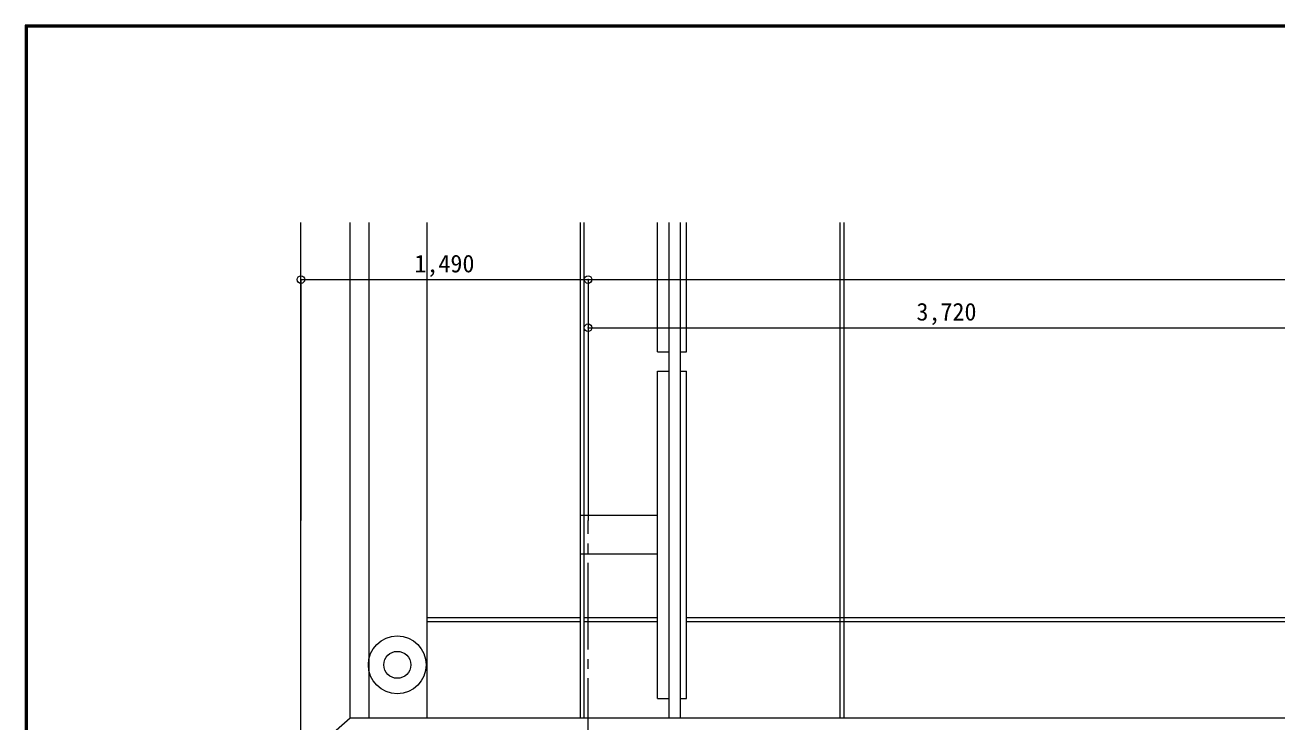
# Model space of a CAD drawing. Units: millimetres at full size, sheet at 1:50; details may follow other scales. Extents: x -9674 to 9699, y -6794 to 6791.
# Drawn here: x -9674 to -3178, y 3173 to 6791 of the extents above; entities that cross this region are included whole.
import ezdxf
from ezdxf.enums import TextEntityAlignment as Align

# ---------------------------------------------------------------- set-up
doc = ezdxf.new("R2010")
doc.units = ezdxf.units.MM
doc.header["$LTSCALE"] = 50
doc.header["$PDMODE"] = 32
doc.header["$PDSIZE"] = 40
doc.linetypes.add('CHAIN2', pattern=[12, 9, -1, 1, -1])
for name, color, linetype, lineweight in [('0-0_図面枠', 7, 'Continuous', 9), ('1-0_芯', 7, 'CHAIN2', 9), ('1-6_ﾊﾞﾙｺﾆｰ・階段', 7, 'Continuous', 9), ('1-B_寸法', 7, 'Continuous', 9)]:
    doc.layers.add(name, color=color, linetype=linetype, lineweight=lineweight)
doc.styles.add('ＭＳ ゴシック', font='')
doc.styles.get('ＭＳ ゴシック').set_extended_font_data('MS Gothic')

msp = doc.modelspace()

# ---------------------------------------------------------------- linework, layer by layer
at = {"layer": '0-0_図面枠'}
for p, q in [((-9673.92, 6791.43), (-9673.92, -6793.93)), ((-9672.16, 6789.66), (-9672.16, -6792.16)), ((9697.16, 6789.66), (-9672.16, 6789.66)), ((-9670.4, 6787.9), (-9670.4, -6790.4)), ((9695.4, 6787.9), (-9670.4, 6787.9)), ((-9668.64, -6788.64), (-9668.64, 6786.14)), ((-9668.64, 6786.14), (9693.64, 6786.14)), ((-9666.87, 6784.38), (-9666.87, -6786.88)), ((9691.87, 6784.38), (-9666.87, 6784.38)), ((-9665.11, 6782.61), (-9665.11, -6785.11)), ((9690.11, 6782.61), (-9665.11, 6782.61)), ((-9663.35, 6780.85), (-9663.35, -6783.35)), ((9688.35, 6780.85), (-9663.35, 6780.85))]:
    msp.add_line(p, q, dxfattribs=at)
msp.add_lwpolyline([(9698.92, -6793.93), (9698.92, 6791.43), (-9673.92, 6791.43)], dxfattribs=at)
at = {"layer": '1-0_芯'}
msp.add_line((-6752.5, -4250.06), (-6752.5, 4219.94), dxfattribs=at)
at = {"layer": '1-6_ﾊﾞﾙｺﾆｰ・階段'}
for p, q in [((-8242.5, 2969.94), (-8242.5, 5765.56)), ((-7987.5, 3194.94), (-7987.5, 5765.56)), ((-6792.5, 3194.94), (-6792.5, 5765.56)), ((-6772.5, 3194.94), (-6772.5, 5765.56)), ((-6392.5, 5094.94), (-6392.5, 5765.56)), ((-6332.5, 3194.94), (-6332.5, 5765.56)), ((-6272.5, 3194.94), (-6272.5, 5765.56)), ((-6242.5, 5094.94), (-6242.5, 5765.56)), ((-5444.5, 3194.94), (-5444.5, 5765.56)), ((-5424.5, 3194.94), (-5424.5, 5765.56)), ((-6392.5, 5094.94), (-6332.5, 5094.94)), ((-6272.5, 5094.94), (-6242.5, 5094.94)), ((-6392.5, 4994.94), (-6332.5, 4994.94)), ((-6392.5, 3294.94), (-6392.5, 4994.94)), ((-6272.5, 4994.94), (-6242.5, 4994.94)), ((-6242.5, 3294.94), (-6242.5, 4994.94)), ((-6392.5, 4244.94), (-6792.5, 4244.94)), ((-6392.5, 4044.94), (-6792.5, 4044.94)), ((-7587.5, 3714.94), (-6792.5, 3714.94)), ((-6772.5, 3714.94), (-6392.5, 3714.94)), ((-6242.5, 3714.94), (4889.5, 3714.94)), ((-7587.5, 3694.94), (-6792.5, 3694.94)), ((-6772.5, 3694.94), (-6392.5, 3694.94)), ((-6242.5, 3694.94), (4889.5, 3694.94)), ((-6392.5, 3294.94), (-6332.5, 3294.94)), ((-6272.5, 3294.94), (-6242.5, 3294.94)), ((-8242.5, 2969.94), (-7987.5, 3194.94)), ((-7987.5, 3194.94), (-2617.5, 3194.94))]:
    msp.add_line(p, q, dxfattribs=at)
at = {"layer": '1-6_ﾊﾞﾙｺﾆｰ・階段', "color": 4}
for p, q in [((-7887.5, 3194.94), (-7887.5, 5765.56)), ((-7587.5, 3194.94), (-7587.5, 5765.56))]:
    msp.add_line(p, q, dxfattribs=at)
msp.add_circle((-7742.5, 3469.94), 150, dxfattribs=at)
at = {"layer": '1-6_ﾊﾞﾙｺﾆｰ・階段'}
msp.add_circle((-7742.5, 3469.94), 70, dxfattribs=at)
at = {"layer": '1-B_寸法'}
for p, q in [((-8242.5, 5469.94), (-6752.5, 5469.94)), ((-8242.5, 5469.94), (-8242.5, 4219.94)), ((-6752.5, 5469.94), (6747.5, 5469.94)), ((-6752.5, 5469.94), (-6752.5, 4219.94)), ((-6752.5, 5219.94), (-3032.5, 5219.94))]:
    msp.add_line(p, q, dxfattribs=at)
at = {"layer": '1-B_寸法', "color": 3}
for p in [(-8242.5, 5469.94), (-6752.5, 5469.94), (-6752.5, 5219.94)]:
    msp.add_point(p, dxfattribs=at)

# ---------------------------------------------------------------- texts
at = {"layer": '1-B_寸法', "style": 'ＭＳ ゴシック'}
for s, p in [('1,490', (-7653.75, 5479.94)), ('3,720', (-5048.75, 5229.94))]:
    msp.add_text(s, height=91.64, dxfattribs=at).set_placement(p, align=Align.BOTTOM_LEFT)

doc.saveas('drawing.dxf')
